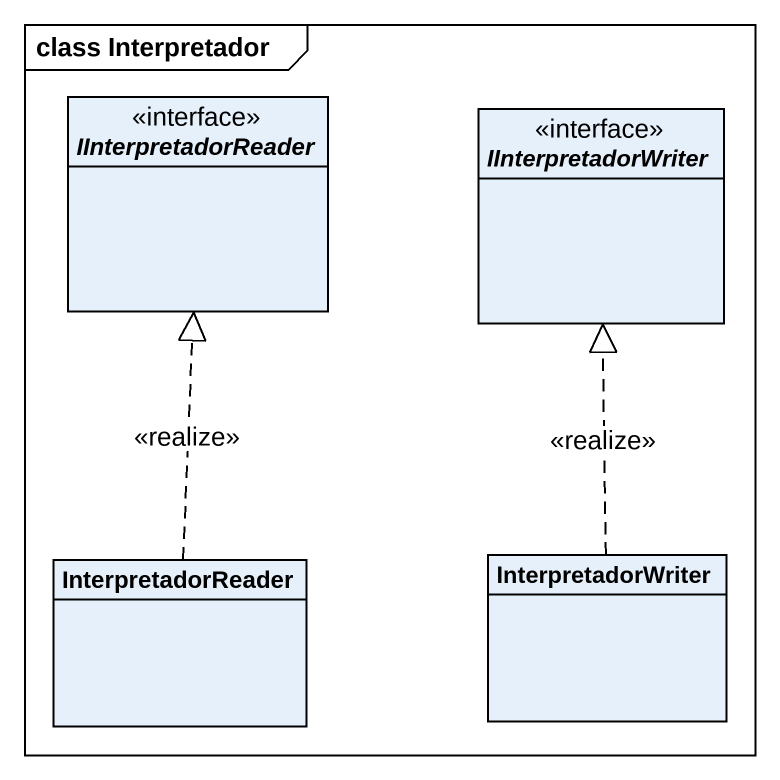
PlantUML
@startuml
mainframe class Interpretador
hide circle
hide empty members
interface IInterpretadorReader <<interface>>
interface IInterpretadorWriter <<interface>>
class InterpretadorReader
class InterpretadorWriter
InterpretadorReader .up.|> IInterpretadorReader : <<realize>>
InterpretadorWriter .up.|> IInterpretadorWriter : <<realize>>
@enduml
